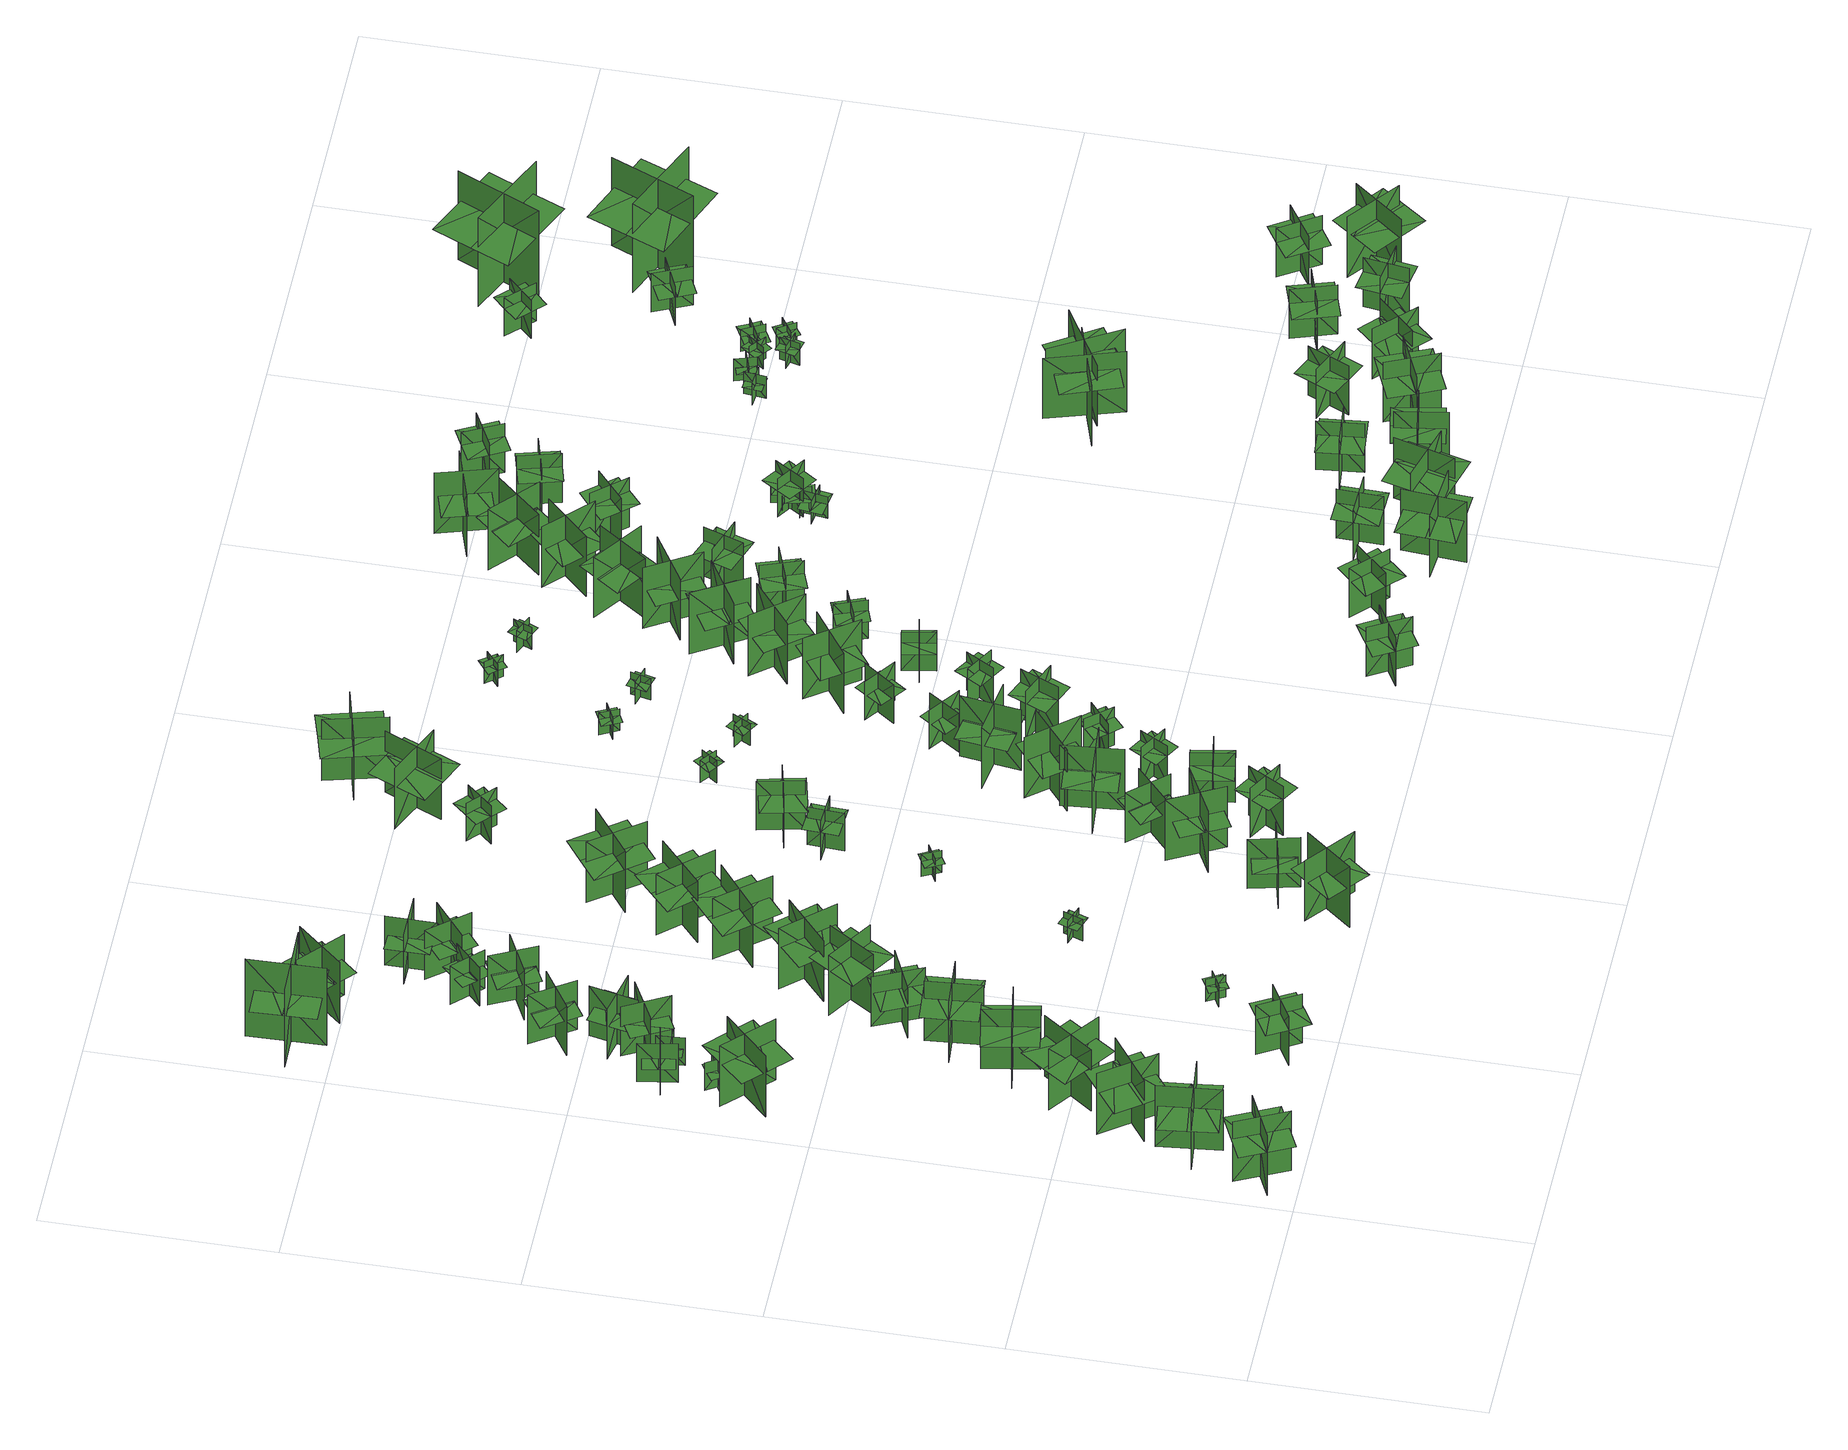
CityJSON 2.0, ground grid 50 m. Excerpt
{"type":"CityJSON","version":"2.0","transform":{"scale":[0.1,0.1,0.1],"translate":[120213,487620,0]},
"CityObjects":{
"tree1":{"type":"SolitaryVegetationObject","geometry":[{"type":"MultiSurface","lod":"1","boundaries":[[[0,1,2]],[[0,2,3]],[[4,5,6]],[[4,6,7]],[[8,9,10]],[[8,10,11]],[[8,11,12]],[[8,12,13]]]}]},
"tree2":{"type":"SolitaryVegetationObject","geometry":[{"type":"MultiSurface","lod":"1","boundaries":[[[14,15,16]],[[14,16,17]],[[18,19,20]],[[18,20,21]],[[22,23,24]],[[22,24,25]],[[22,25,26]],[[22,26,27]]]}]},
"tree3":{"type":"SolitaryVegetationObject","geometry":[{"type":"MultiSurface","lod":"1","boundaries":[[[28,29,30]],[[28,30,31]],[[32,33,34]],[[32,34,35]],[[36,37,38]],[[36,38,39]],[[36,39,40]],[[36,40,41]]]}]},
"tree4":{"type":"SolitaryVegetationObject","geometry":[{"type":"MultiSurface","lod":"1","boundaries":[[[42,43,44]],[[42,44,45]],[[46,47,48]],[[46,48,49]],[[50,51,52]],[[50,52,53]],[[50,53,54]],[[50,54,55]]]}]},
"tree5":{"type":"SolitaryVegetationObject","geometry":[{"type":"MultiSurface","lod":"1","boundaries":[[[56,57,58]],[[56,58,59]],[[60,61,62]],[[60,62,63]],[[64,65,66]],[[64,66,67]],[[64,67,68]],[[64,68,69]]]}]},
"tree6":{"type":"SolitaryVegetationObject","geometry":[{"type":"MultiSurface","lod":"1","boundaries":[[[70,71,72]],[[70,72,73]],[[74,75,76]],[[74,76,77]],[[78,79,80]],[[78,80,81]],[[78,81,82]],[[78,82,83]]]}]},
"tree7":{"type":"SolitaryVegetationObject","geometry":[{"type":"MultiSurface","lod":"1","boundaries":[[[84,85,86]],[[84,86,87]],[[88,89,90]],[[88,90,91]],[[92,93,94]],[[92,94,95]],[[92,95,96]],[[92,96,97]]]}]},
"tree8":{"type":"SolitaryVegetationObject","geometry":[{"type":"MultiSurface","lod":"1","boundaries":[[[98,99,100]],[[98,100,101]],[[102,103,104]],[[102,104,105]],[[106,107,108]],[[106,108,109]],[[106,110,111]],[[106,111,107]]]}]},
"tree9":{"type":"SolitaryVegetationObject","geometry":[{"type":"MultiSurface","lod":"1","boundaries":[[[112,113,114]],[[112,114,115]],[[116,117,118]],[[116,118,119]],[[120,121,122]],[[120,122,123]],[[120,124,125]],[[120,125,121]]]}]},
"tree10":{"type":"SolitaryVegetationObject","geometry":[{"type":"MultiSurface","lod":"1","boundaries":[[[126,127,128]],[[126,128,129]],[[130,131,132]],[[130,132,133]],[[134,135,136]],[[134,136,137]],[[134,138,139]],[[134,139,135]]]}]},
"tree11":{"type":"SolitaryVegetationObject","geometry":[{"type":"MultiSurface","lod":"1","boundaries":[[[140,141,142]],[[140,142,143]],[[144,145,146]],[[144,146,147]],[[148,149,150]],[[148,150,151]],[[148,151,152]],[[148,152,153]]]}]},
"tree12":{"type":"SolitaryVegetationObject","geometry":[{"type":"MultiSurface","lod":"1","boundaries":[[[154,155,156]],[[154,156,157]],[[158,159,160]],[[158,160,161]],[[162,163,164]],[[162,164,165]],[[162,166,167]],[[162,167,163]]]}]},
"tree13":{"type":"SolitaryVegetationObject","geometry":[{"type":"MultiSurface","lod":"1","boundaries":[[[168,169,170]],[[168,170,171]],[[172,173,174]],[[172,174,175]],[[176,177,178]],[[176,178,179]],[[176,179,180]],[[176,180,181]]]}]},
"tree14":{"type":"SolitaryVegetationObject","geometry":[{"type":"MultiSurface","lod":"1","boundaries":[[[182,183,184]],[[182,184,185]],[[186,187,188]],[[186,188,189]],[[190,191,192]],[[190,192,193]],[[190,193,194]],[[190,194,195]]]}]},
"tree15":{"type":"SolitaryVegetationObject","geometry":[{"type":"MultiSurface","lod":"1","boundaries":[[[196,197,198]],[[196,198,199]],[[200,201,202]],[[200,202,203]],[[204,205,206]],[[204,206,207]],[[204,208,209]],[[204,209,205]]]}]},
"tree16":{"type":"SolitaryVegetationObject","geometry":[{"type":"MultiSurface","lod":"1","boundaries":[[[210,211,212]],[[210,212,213]],[[214,215,216]],[[214,216,217]],[[218,219,220]],[[218,220,221]],[[218,222,223]],[[218,223,219]]]}]},
"tree17":{"type":"SolitaryVegetationObject","geometry":[{"type":"MultiSurface","lod":"1","boundaries":[[[224,225,226]],[[224,226,227]],[[228,229,230]],[[228,230,231]],[[232,233,234]],[[232,234,235]],[[232,235,236]],[[232,236,237]]]}]},
"tree18":{"type":"SolitaryVegetationObject","geometry":[{"type":"MultiSurface","lod":"1","boundaries":[[[238,239,240]],[[238,240,241]],[[242,243,244]],[[242,244,245]],[[246,247,248]],[[246,248,249]],[[246,250,251]],[[246,251,247]]]}]},
"tree19":{"type":"SolitaryVegetationObject","geometry":[{"type":"MultiSurface","lod":"1","boundaries":[[[252,253,254]],[[252,254,255]],[[256,257,258]],[[256,258,259]],[[260,261,262]],[[260,262,263]],[[260,264,265]],[[260,265,261]]]}]},
"tree20":{"type":"SolitaryVegetationObject","geometry":[{"type":"MultiSurface","lod":"1","boundaries":[[[266,267,268]],[[266,268,269]],[[270,271,272]],[[270,272,273]],[[274,275,276]],[[274,276,277]],[[274,277,278]],[[274,278,279]]]}]},
"tree21":{"type":"SolitaryVegetationObject","geometry":[{"type":"MultiSurface","lod":"1","boundaries":[[[280,281,282]],[[280,282,283]],[[284,285,286]],[[284,286,287]],[[288,289,290]],[[288,290,291]],[[288,292,293]],[[288,293,289]]]}]},
"tree22":{"type":"SolitaryVegetationObject","geometry":[{"type":"MultiSurface","lod":"1","boundaries":[[[294,295,296]],[[294,296,297]],[[298,299,300]],[[298,300,301]],[[302,303,304]],[[302,304,305]],[[302,306,307]],[[302,307,303]]]}]},
"tree23":{"type":"SolitaryVegetationObject","geometry":[{"type":"MultiSurface","lod":"1","boundaries":[[[308,309,310]],[[308,310,311]],[[312,313,314]],[[312,314,315]],[[316,317,318]],[[316,318,319]],[[316,319,320]],[[316,320,321]]]}]},
"tree24":{"type":"SolitaryVegetationObject","geometry":[{"type":"MultiSurface","lod":"1","boundaries":[[[322,323,324]],[[322,324,325]],[[326,327,328]],[[326,328,329]],[[330,331,332]],[[330,332,333]],[[330,334,335]],[[330,335,331]]]}]},
"tree25":{"type":"SolitaryVegetationObject","geometry":[{"type":"MultiSurface","lod":"1","boundaries":[[[336,337,338]],[[336,338,339]],[[340,341,342]],[[340,342,343]],[[344,345,346]],[[344,346,347]],[[344,348,349]],[[344,349,345]]]}]},
"tree26":{"type":"SolitaryVegetationObject","geometry":[{"type":"MultiSurface","lod":"1","boundaries":[[[350,351,352]],[[350,352,353]],[[354,355,356]],[[354,356,357]],[[358,359,360]],[[358,360,361]],[[358,361,362]],[[358,362,363]]]}]},
"tree27":{"type":"SolitaryVegetationObject","geometry":[{"type":"MultiSurface","lod":"1","boundaries":[[[364,365,366]],[[364,366,367]],[[368,369,370]],[[368,370,371]],[[372,373,374]],[[372,374,375]],[[372,376,377]],[[372,377,373]]]}]},
"tree28":{"type":"SolitaryVegetationObject","geometry":[{"type":"MultiSurface","lod":"1","boundaries":[[[378,379,380]],[[378,380,381]],[[382,383,384]],[[382,384,385]],[[386,387,388]],[[386,388,389]],[[386,390,391]],[[386,391,387]]]}]},
"tree29":{"type":"SolitaryVegetationObject","geometry":[{"type":"MultiSurface","lod":"1","boundaries":[[[392,393,394]],[[392,394,395]],[[396,397,398]],[[396,398,399]],[[400,401,402]],[[400,402,403]],[[400,403,404]],[[400,404,405]]]}]},
"tree30":{"type":"SolitaryVegetationObject","geometry":[{"type":"MultiSurface","lod":"1","boundaries":[[[406,407,408]],[[406,408,409]],[[410,411,412]],[[410,412,413]],[[414,415,416]],[[414,416,417]],[[414,417,418]],[[414,418,419]]]}]},
"tree31":{"type":"SolitaryVegetationObject","geometry":[{"type":"MultiSurface","lod":"1","boundaries":[[[420,421,422]],[[420,422,423]],[[424,425,426]],[[424,426,427]],[[428,429,430]],[[428,430,431]],[[428,432,433]],[[428,433,429]]]}]},
"tree32":{"type":"SolitaryVegetationObject","geometry":[{"type":"MultiSurface","lod":"1","boundaries":[[[434,435,436]],[[434,436,437]],[[438,439,440]],[[438,440,441]],[[442,443,444]],[[442,444,445]],[[442,445,446]],[[442,446,447]]]}]},
"tree33":{"type":"SolitaryVegetationObject","geometry":[{"type":"MultiSurface","lod":"1","boundaries":[[[448,449,450]],[[448,450,451]],[[452,453,454]],[[452,454,455]],[[456,457,458]],[[456,458,459]],[[456,460,461]],[[456,461,457]]]}]},
"tree34":{"type":"SolitaryVegetationObject","geometry":[{"type":"MultiSurface","lod":"1","boundaries":[[[462,463,464]],[[462,464,465]],[[466,467,468]],[[466,468,469]],[[470,471,472]],[[470,472,473]],[[470,473,474]],[[470,474,475]]]}]},
"tree35":{"type":"SolitaryVegetationObject","geometry":[{"type":"MultiSurface","lod":"1","boundaries":[[[476,477,478]],[[476,478,479]],[[480,481,482]],[[480,482,483]],[[484,485,486]],[[484,486,487]],[[484,487,488]],[[484,488,489]]]}]},
"tree36":{"type":"SolitaryVegetationObject","geometry":[{"type":"MultiSurface","lod":"1","boundaries":[[[490,491,492]],[[490,492,493]],[[494,495,496]],[[494,496,497]],[[498,499,500]],[[498,500,501]],[[498,501,502]],[[498,502,503]]]}]},
"tree37":{"type":"SolitaryVegetationObject","geometry":[{"type":"MultiSurface","lod":"1","boundaries":[[[504,505,506]],[[504,506,507]],[[508,509,510]],[[508,510,511]],[[512,513,514]],[[512,514,515]],[[512,516,517]],[[512,517,513]]]}]},
"tree38":{"type":"SolitaryVegetationObject","geometry":[{"type":"MultiSurface","lod":"1","boundaries":[[[518,519,520]],[[518,520,521]],[[522,523,524]],[[522,524,525]],[[526,527,528]],[[526,528,529]],[[526,529,530]],[[526,530,531]]]}]},
"tree39":{"type":"SolitaryVegetationObject","geometry":[{"type":"MultiSurface","lod":"1","boundaries":[[[532,533,534]],[[532,534,535]],[[536,537,538]],[[536,538,539]],[[540,541,542]],[[540,542,543]],[[540,543,544]],[[540,544,545]]]}]},
"tree40":{"type":"SolitaryVegetationObject","geometry":[{"type":"MultiSurface","lod":"1","boundaries":[[[546,547,548]],[[546,548,549]],[[550,551,552]],[[550,552,553]],[[554,555,556]],[[554,556,557]],[[554,558,559]],[[554,559,555]]]}]},
"tree41":{"type":"SolitaryVegetationObject","geometry":[{"type":"MultiSurface","lod":"1","boundaries":[[[560,561,562]],[[560,562,563]],[[564,565,566]],[[564,566,567]],[[568,569,570]],[[568,570,571]],[[568,571,572]],[[568,572,573]]]}]},
"tree42":{"type":"SolitaryVegetationObject","geometry":[{"type":"MultiSurface","lod":"1","boundaries":[[[574,575,576]],[[574,576,577]],[[578,579,580]],[[578,580,581]],[[582,583,584]],[[582,584,585]],[[582,585,586]],[[582,586,587]]]}]},
"tree43":{"type":"SolitaryVegetationObject","geometry":[{"type":"MultiSurface","lod":"1","boundaries":[[[588,589,590]],[[588,590,591]],[[592,593,594]],[[592,594,595]],[[596,597,598]],[[596,598,599]],[[596,600,601]],[[596,601,597]]]}]},
"tree44":{"type":"SolitaryVegetationObject","geometry":[{"type":"MultiSurface","lod":"1","boundaries":[[[602,603,604]],[[602,604,605]],[[606,607,608]],[[606,608,609]],[[610,611,612]],[[610,612,613]],[[610,613,614]],[[610,614,615]]]}]},
"tree45":{"type":"SolitaryVegetationObject","geometry":[{"type":"MultiSurface","lod":"1","boundaries":[[[616,617,618]],[[616,618,619]],[[620,621,622]],[[620,622,623]],[[624,625,626]],[[624,626,627]],[[624,627,628]],[[624,628,629]]]}]},
"tree46":{"type":"SolitaryVegetationObject","geometry":[{"type":"MultiSurface","lod":"1","boundaries":[[[630,631,632]],[[630,632,633]],[[634,635,636]],[[634,636,637]],[[638,639,640]],[[638,640,641]],[[638,642,643]],[[638,643,639]]]}]},
"tree47":{"type":"SolitaryVegetationObject","geometry":[{"type":"MultiSurface","lod":"1","boundaries":[[[644,645,646]],[[644,646,647]],[[648,649,650]],[[648,650,651]],[[652,653,654]],[[652,654,655]],[[652,655,656]],[[652,656,657]]]}]},
"tree48":{"type":"SolitaryVegetationObject","geometry":[{"type":"MultiSurface","lod":"1","boundaries":[[[658,659,660]],[[658,660,661]],[[662,663,664]],[[662,664,665]],[[666,667,668]],[[666,668,669]],[[666,669,670]],[[666,670,671]]]}]},
"tree49":{"type":"SolitaryVegetationObject","geometry":[{"type":"MultiSurface","lod":"1","boundaries":[[[672,673,674]],[[672,674,675]],[[676,677,678]],[[676,678,679]],[[680,681,682]],[[680,682,683]],[[680,683,684]],[[680,684,685]]]}]},
"tree50":{"type":"SolitaryVegetationObject","geometry":[{"type":"MultiSurface","lod":"1","boundaries":[[[686,687,688]],[[686,688,689]],[[690,691,692]],[[690,692,693]],[[694,695,696]],[[694,696,697]],[[694,697,698]],[[694,698,699]]]}]},
"tree51":{"type":"SolitaryVegetationObject","geometry":[{"type":"MultiSurface","lod":"1","boundaries":[[[700,701,702]],[[700,702,703]],[[704,705,706]],[[704,706,707]],[[708,709,710]],[[708,710,711]],[[708,712,713]],[[708,713,709]]]}]},
"tree52":{"type":"SolitaryVegetationObject","geometry":[{"type":"MultiSurface","lod":"1","boundaries":[[[714,715,716]],[[714,716,717]],[[718,719,720]],[[718,720,721]],[[722,723,724]],[[722,724,725]],[[722,725,726]],[[722,726,727]]]}]},
"tree53":{"type":"SolitaryVegetationObject","geometry":[{"type":"MultiSurface","lod":"1","boundaries":[[[728,729,730]],[[728,730,731]],[[732,733,734]],[[732,734,735]],[[736,737,738]],[[736,738,739]],[[736,739,740]],[[736,740,741]]]}]},
"tree54":{"type":"SolitaryVegetationObject","geometry":[{"type":"MultiSurface","lod":"1","boundaries":[[[742,743,744]],[[742,744,745]],[[746,747,748]],[[746,748,749]],[[750,751,752]],[[750,752,753]],[[750,754,755]],[[750,755,751]]]}]},
"tree55":{"type":"SolitaryVegetationObject","geometry":[{"type":"MultiSurface","lod":"1","boundaries":[[[756,757,758]],[[756,758,759]],[[760,761,762]],[[760,762,763]],[[764,765,766]],[[764,766,767]],[[764,767,768]],[[764,768,769]]]}]},
"tree56":{"type":"SolitaryVegetationObject","geometry":[{"type":"MultiSurface","lod":"1","boundaries":[[[770,771,772]],[[770,772,773]],[[774,775,776]],[[774,776,777]],[[778,779,780]],[[778,780,781]],[[778,781,782]],[[778,782,783]]]}]},
"tree57":{"type":"SolitaryVegetationObject","geometry":[{"type":"MultiSurface","lod":"1","boundaries":[[[784,785,786]],[[784,786,787]],[[788,789,790]],[[788,790,791]],[[792,793,794]],[[792,794,795]],[[792,796,797]],[[792,797,793]]]}]},
"tree58":{"type":"SolitaryVegetationObject","geometry":[{"type":"MultiSurface","lod":"1","boundaries":[[[798,799,800]],[[798,800,801]],[[802,803,804]],[[802,804,805]],[[806,807,808]],[[806,808,809]],[[806,809,810]],[[806,810,811]]]}]},
"tree59":{"type":"SolitaryVegetationObject","geometry":[{"type":"MultiSurface","lod":"1","boundaries":[[[812,813,814]],[[812,814,815]],[[816,817,818]],[[816,818,819]],[[820,821,822]],[[820,822,823]],[[820,823,824]],[[820,824,825]]]}]},
"tree60":{"type":"SolitaryVegetationObject","geometry":[{"type":"MultiSurface","lod":"1","boundaries":[[[826,827,828]],[[826,828,829]],[[830,831,832]],[[830,832,833]],[[834,835,836]],[[834,836,837]],[[834,837,838]],[[834,838,839]]]}]},
"tree61":{"type":"SolitaryVegetationObject","geometry":[{"type":"MultiSurface","lod":"1","boundaries":[[[840,841,842]],[[840,842,843]],[[844,845,846]],[[844,846,847]],[[848,849,850]],[[848,850,851]],[[848,852,853]],[[848,853,849]]]}]},
"tree62":{"type":"SolitaryVegetationObject","geometry":[{"type":"MultiSurface","lod":"1","boundaries":[[[854,855,856]],[[854,856,857]],[[858,859,860]],[[858,860,861]],[[862,863,864]],[[862,864,865]],[[862,865,866]],[[862,866,867]]]}]},
"tree63":{"type":"SolitaryVegetationObject","geometry":[{"type":"MultiSurface","lod":"1","boundaries":[[[868,869,870]],[[868,870,871]],[[872,873,874]],[[872,874,875]],[[876,877,878]],[[876,878,879]],[[876,879,880]],[[876,880,881]]]}]},
"tree64":{"type":"SolitaryVegetationObject","geometry":[{"type":"MultiSurface","lod":"1","boundaries":[[[882,883,884]],[[882,884,885]],[[886,887,888]],[[886,888,889]],[[890,891,892]],[[890,892,893]],[[890,894,895]],[[890,895,891]]]}]},
"tree65":{"type":"SolitaryVegetationObject","geometry":[{"type":"MultiSurface","lod":"1","boundaries":[[[896,897,898]],[[896,898,899]],[[900,901,902]],[[900,902,903]],[[904,905,906]],[[904,906,907]],[[904,907,908]],[[904,908,909]]]}]},
"tree66":{"type":"SolitaryVegetationObject","geometry":[{"type":"MultiSurface","lod":"1","boundaries":[[[910,911,912]],[[910,912,913]],[[914,915,916]],[[914,916,917]],[[918,919,920]],[[918,920,921]],[[918,922,923]],[[918,923,919]]]}]},
"tree67":{"type":"SolitaryVegetationObject","geometry":[{"type":"MultiSurface","lod":"1","boundaries":[[[924,925,926]],[[924,926,927]],[[928,929,930]],[[928,930,931]],[[932,933,934]],[[932,934,935]],[[932,935,936]],[[932,936,937]]]}]},
"tree68":{"type":"SolitaryVegetationObject","geometry":[{"type":"MultiSurface","lod":"1","boundaries":[[[938,939,940]],[[938,940,941]],[[942,943,944]],[[942,944,945]],[[946,947,948]],[[946,948,949]],[[946,949,950]],[[946,950,951]]]}]},
"tree69":{"type":"SolitaryVegetationObject","geometry":[{"type":"MultiSurface","lod":"1","boundaries":[[[952,953,954]],[[952,954,955]],[[956,957,958]],[[956,958,959]],[[960,961,962]],[[960,962,963]],[[960,964,965]],[[960,965,961]]]}]},
"tree70":{"type":"SolitaryVegetationObject","geometry":[{"type":"MultiSurface","lod":"1","boundaries":[[[966,967,968]],[[966,968,969]],[[970,971,972]],[[970,972,973]],[[974,975,976]],[[974,976,977]],[[974,977,978]],[[974,978,979]]]}]},
"tree71":{"type":"SolitaryVegetationObject","geometry":[{"type":"MultiSurface","lod":"1","boundaries":[[[980,981,982]],[[980,982,983]],[[984,985,986]],[[984,986,987]],[[988,989,990]],[[988,990,991]],[[988,992,993]],[[988,993,989]]]}]},
"tree72":{"type":"SolitaryVegetationObject","geometry":[{"type":"MultiSurface","lod":"1","boundaries":[[[994,995,996]],[[994,996,997]],[[998,999,1000]],[[998,1000,1001]],[[1002,1003,1004]],[[1002,1004,1005]],[[1002,1005,1006]],[[1002,1006,1007]]]}]},
"tree73":{"type":"SolitaryVegetationObject","geometry":[{"type":"MultiSurface","lod":"1","boundaries":[[[1008,1009,1010]],[[1008,1010,1011]],[[1012,1013,1014]],[[1012,1014,1015]],[[1016,1017,1018]],[[1016,1018,1019]],[[1016,1019,1020]],[[1016,1020,1021]]]}]},
"tree74":{"type":"SolitaryVegetationObject","geometry":[{"type":"MultiSurface","lod":"1","boundaries":[[[1022,1023,1024]],[[1022,1024,1025]],[[1026,1027,1028]],[[1026,1028,1029]],[[1030,1031,1032]],[[1030,1032,1033]],[[1030,1033,1034]],[[1030,1034,1035]]]}]},
"tree75":{"type":"SolitaryVegetationObject","geometry":[{"type":"MultiSurface","lod":"1","boundaries":[[[1036,1037,1038]],[[1036,1038,1039]],[[1040,1041,1042]],[[1040,1042,1043]],[[1044,1045,1046]],[[1044,1046,1047]],[[1044,1047,1048]],[[1044,1048,1049]]]}]},
"tree76":{"type":"SolitaryVegetationObject","geometry":[{"type":"MultiSurface","lod":"1","boundaries":[[[1050,1051,1052]],[[1050,1052,1053]],[[1054,1055,1056]],[[1054,1056,1057]],[[1058,1059,1060]],[[1058,1060,1061]],[[1058,1061,1062]],[[1058,1062,1063]]]}]},
"tree77":{"type":"SolitaryVegetationObject","geometry":[{"type":"MultiSurface","lod":"1","boundaries":[[[1064,1065,1066]],[[1064,1066,1067]],[[1068,1069,1070]],[[1068,1070,1071]],[[1072,1073,1074]],[[1072,1074,1075]],[[1072,1076,1077]],[[1072,1077,1073]]]}]},
"tree78":{"type":"SolitaryVegetationObject","geometry":[{"type":"MultiSurface","lod":"1","boundaries":[[[1078,1079,1080]],[[1078,1080,1081]],[[1082,1083,1084]],[[1082,1084,1085]],[[1086,1087,1088]],[[1086,1088,1089]],[[1086,1089,1090]],[[1086,1090,1091]]]}]},
"tree79":{"type":"SolitaryVegetationObject","geometry":[{"type":"MultiSurface","lod":"1","boundaries":[[[1092,1093,1094]],[[1092,1094,1095]],[[1096,1097,1098]],[[1096,1098,1099]],[[1100,1101,1102]],[[1100,1102,1103]],[[1100,1103,1104]],[[1100,1104,1105]]]}]},
"tree80":{"type":"SolitaryVegetationObject","geometry":[{"type":"MultiSurface","lod":"1","boundaries":[[[1106,1107,1108]],[[1106,1108,1109]],[[1110,1111,1112]],[[1110,1112,1113]],[[1114,1115,1116]],[[1114,1116,1117]],[[1114,1117,1118]],[[1114,1118,1119]]]}]},
"tree81":{"type":"SolitaryVegetationObject","geometry":[{"type":"MultiSurface","lod":"1","boundaries":[[[1120,1121,1122]],[[1120,1122,1123]],[[1124,1125,1126]],[[1124,1126,1127]],[[1128,1129,1130]],[[1128,1130,1131]],[[1128,1131,1132]],[[1128,1132,1133]]]}]},
"tree82":{"type":"SolitaryVegetationObject","geometry":[{"type":"MultiSurface","lod":"1","boundaries":[[[1134,1135,1136]],[[1134,1136,1137]],[[1138,1139,1140]],[[1138,1140,1141]],[[1142,1143,1144]],[[1142,1144,1145]],[[1142,1145,1146]],[[1142,1146,1147]]]}]},
"tree83":{"type":"SolitaryVegetationObject","geometry":[{"type":"MultiSurface","lod":"1","boundaries":[[[1148,1149,1150]],[[1148,1150,1151]],[[1152,1153,1154]],[[1152,1154,1155]],[[1156,1157,1158]],[[1156,1158,1159]],[[1156,1159,1160]],[[1156,1160,1161]]]}]},
"tree84":{"type":"SolitaryVegetationObject","geometry":[{"type":"MultiSurface","lod":"1","boundaries":[[[1162,1163,1164]],[[1162,1164,1165]],[[1166,1167,1168]],[[1166,1168,1169]],[[1170,1171,1172]],[[1170,1172,1173]],[[1170,1173,1174]],[[1170,1174,1175]]]}]},
"tree85":{"type":"SolitaryVegetationObject","geometry":[{"type":"MultiSurface","lod":"1","boundaries":[[[1176,1177,1178]],[[1176,1178,1179]],[[1180,1181,1182]],[[1180,1182,1183]],[[1184,1185,1186]],[[1184,1186,1187]],[[1184,1187,1188]],[[1184,1188,1189]]]}]},
"tree86":{"type":"SolitaryVegetationObject","geometry":[{"type":"MultiSurface","lod":"1","boundaries":[[[1190,1191,1192]],[[1190,1192,1193]],[[1194,1195,1196]],[[1194,1196,1197]],[[1198,1199,1200]],[[1198,1200,1201]],[[1198,1201,1202]],[[1198,1202,1203]]]}]},
"tree87":{"type":"SolitaryVegetationObject","geometry":[{"type":"MultiSurface","lod":"1","boundaries":[[[1204,1205,1206]],[[1204,1206,1207]],[[1208,1209,1210]],[[1208,1210,1211]],[[1212,1213,1214]],[[1212,1214,1215]],[[1212,1216,1217]],[[1212,1217,1213]]]}]},
"tree88":{"type":"SolitaryVegetationObject","geometry":[{"type":"MultiSurface","lod":"1","boundaries":[[[1218,1219,1220]],[[1218,1220,1221]],[[1222,1223,1224]],[[1222,1224,1225]],[[1226,1227,1228]],[[1226,1228,1229]],[[1226,1230,1231]],[[1226,1231,1227]]]}]},
"tree89":{"type":"SolitaryVegetationObject","geometry":[{"type":"MultiSurface","lod":"1","boundaries":[[[1232,1233,1234]],[[1232,1234,1235]],[[1236,1237,1238]],[[1236,1238,1239]],[[1240,1241,1242]],[[1240,1242,1243]],[[1240,1243,1244]],[[1240,1244,1245]]]}]},
"tree90":{"type":"SolitaryVegetationObject","geometry":[{"type":"MultiSurface","lod":"1","boundaries":[[[1246,1247,1248]],[[1246,1248,1249]],[[1250,1251,1252]],[[1250,1252,1253]],[[1254,1255,1256]],[[1254,1256,1257]],[[1254,1257,1258]],[[1254,1258,1259]]]}]},
"tree91":{"type":"SolitaryVegetationObject","geometry":[{"type":"MultiSurface","lod":"1","boundaries":[[[1260,1261,1262]],[[1260,1262,1263]],[[1264,1265,1266]],[[1264,1266,1267]],[[1268,1269,1270]],[[1268,1270,1271]],[[1268,1271,1272]],[[1268,1272,1273]]]}]},
"tree92":{"type":"SolitaryVegetationObject","geometry":[{"type":"MultiSurface","lod":"1","boundaries":[[[1274,1275,1276]],[[1274,1276,1277]],[[1278,1279,1280]],[[1278,1280,1281]],[[1282,1283,1284]],[[1282,1284,1285]],[[1282,1285,1286]],[[1282,1286,1287]]]}]},
"tree93":{"type":"SolitaryVegetationObject","geometry":[{"type":"MultiSurface","lod":"1","boundaries":[[[1288,1289,1290]],[[1288,1290,1291]],[[1292,1293,1294]],[[1292,1294,1295]],[[1296,1297,1298]],[[1296,1298,1299]],[[1296,1299,1300]],[[1296,1300,1301]]]}]},
"tree94":{"type":"SolitaryVegetationObject","geometry":[{"type":"MultiSurface","lod":"1","boundaries":[[[1302,1303,1304]],[[1302,1304,1305]],[[1306,1307,1308]],[[1306,1308,1309]],[[1310,1311,1312]],[[1310,1312,1313]],[[1310,1313,1314]],[[1310,1314,1315]]]}]},
"tree95":{"type":"SolitaryVegetationObject","geometry":[{"type":"MultiSurface","lod":"1","boundaries":[[[1316,1317,1318]],[[1316,1318,1319]],[[1320,1321,1322]],[[1320,1322,1323]],[[1324,1325,1326]],[[1324,1326,1327]],[[1324,1327,1328]],[[1324,1328,1329]]]}]},
"tree96":{"type":"SolitaryVegetationObject","geometry":[{"type":"MultiSurface","lod":"1","boundaries":[[[1330,1331,1332]],[[1330,1332,1333]],[[1334,1335,1336]],[[1334,1336,1337]],[[1338,1339,1340]],[[1338,1340,1341]],[[1338,1341,1342]],[[1338,1342,1343]]]}]},
"tree97":{"type":"SolitaryVegetationObject","geometry":[{"type":"MultiSurface","lod":"1","boundaries":[[[1344,1345,1346]],[[1344,1346,1347]],[[1348,1349,1350]],[[1348,1350,1351]],[[1352,1353,1354]],[[1352,1354,1355]],[[1352,1355,1356]],[[1352,1356,1357]]]}]},
"tree98":{"type":"SolitaryVegetationObject","geometry":[{"type":"MultiSurface","lod":"1","boundaries":[[[1358,1359,1360]],[[1358,1360,1361]],[[1362,1363,1364]],[[1362,1364,1365]],[[1366,1367,1368]],[[1366,1368,1369]],[[1366,1369,1370]],[[1366,1370,1371]]]}]},
"tree99":{"type":"SolitaryVegetationObject","geometry":[{"type":"MultiSurface","lod":"1","boundaries":[[[1372,1373,1374]],[[1372,1374,1375]],[[1376,1377,1378]],[[1376,1378,1379]],[[1380,1381,1382]],[[1380,1382,1383]],[[1380,1383,1384]],[[1380,1384,1385]]]}]},
"tree100":{"type":"SolitaryVegetationObject","geometry":[{"type":"MultiSurface","lod":"1","boundaries":[[[1386,1387,1388]],[[1386,1388,1389]],[[1390,1391,1392]],[[1390,1392,1393]],[[1394,1395,1396]],[[1394,1396,1397]],[[1394,1397,1398]],[[1394,1398,1399]]]}]}
},
"vertices":[
[60,136,7],[113,26,7],[113,26,176],[60,136,176],[33,60,7],[143,112,7],[143,112,176],[33,60,176],[33,60,129],[59,5,129],[169,57,129],[143,112,129],[116,167,129],[6,115,129],
[218,241,5],[80,226,5],[80,226,177],[218,241,177],[133,310,5],[147,172,5],[147,172,177],[133,310,177],[208,250,121],[201,313,121],[63,296,121],[71,233,121],[79,169,121],[216,186,121],
[254,416,5],[142,335,5],[142,335,177],[254,416,177],[145,433,5],[226,321,5],[226,321,177],[145,433,177],[241,419,122],[202,470,122],[92,387,122],[130,336,122],[169,285,122],[279,368,122],
[306,460,7],[195,542,7],[195,542,179],[306,460,179],[290,568,7],[208,457,7],[208,457,179],[290,568,179],[305,472,124],[342,525,124],[229,605,124],[192,553,124],[155,500,124],[268,420,124],
[72,1103,2],[170,1201,2],[170,1201,175],[72,1103,175],[182,1103,2],[84,1201,2],[84,1201,175],[182,1103,175],[85,1102,119],[131,1058,119],[227,1158,119],[181,1202,119],[135,1246,119],[39,1147,119],
[475,72,13],[425,158,13],[425,158,152],[475,72,152],[492,136,13],[406,86,13],[406,86,152],[492,136,152],[492,136,113],[467,179,113],[381,129,113],[406,86,113],[431,43,113],[517,93,113],
[242,627,7],[362,647,7],[362,647,176],[242,627,176],[307,580,7],[287,700,7],[287,700,176],[307,580,176],[307,580,128],[367,590,128],[347,710,128],[287,700,128],[227,690,128],[247,570,128],
[119,1238,8],[151,1186,8],[151,1186,86],[119,1238,86],[111,1201,8],[111,1201,86],[162,1232,86],[162,1232,8],[123,1236,56],[151,1191,56],[172,1204,56],[144,1248,56],[102,1222,56],[129,1178,56],
[95,1326,2],[178,1341,2],[178,1341,111],[95,1326,111],[138,1297,2],[138,1297,111],[124,1380,111],[124,1380,2],[100,1331,69],[172,1344,69],[166,1377,69],[94,1364,69],[106,1296,69],[178,1309,69],
[185,1291,5],[182,1351,5],[182,1351,83],[185,1291,83],[210,1319,5],[210,1319,83],[150,1316,83],[150,1316,5],[182,1294,53],[180,1347,53],[156,1346,53],[158,1293,53],[208,1295,53],[205,1348,53],
[345,828,7],[355,707,7],[355,707,176],[345,828,176],[292,767,7],[413,777,7],[413,777,176],[292,767,176],[292,767,128],[297,706,128],[418,716,128],[413,777,128],[408,837,128],[287,827,128],
[188,1425,5],[239,1329,5],[239,1329,145],[188,1425,145],[169,1360,5],[169,1360,145],[264,1410,145],[264,1410,5],[195,1420,91],[240,1337,91],[278,1358,91],[234,1441,91],[155,1399,91],[199,1316,91],
[581,278,17],[542,257,17],[542,257,79],[581,278,79],[553,286,17],[574,248,17],[574,248,79],[553,286,79],[553,286,61],[533,276,61],[555,237,61],[574,248,61],[594,258,61],[572,297,61],
[450,909,6],[347,862,6],[347,862,147],[450,909,147],[366,941,6],[413,838,6],[413,838,147],[366,941,147],[441,914,101],[418,961,101],[316,912,101],[338,865,101],[361,818,101],[463,866,101],
[177,1451,3],[282,1427,3],[282,1427,143],[177,1451,143],[214,1394,3],[214,1394,143],[237,1499,143],[237,1499,3],[184,1453,89],[277,1433,89],[286,1476,89],[194,1496,89],[175,1409,89],[267,1388,89],
[249,1526,3],[189,1617,3],[189,1617,143],[249,1526,143],[262,1593,3],[262,1593,143],[171,1533,143],[171,1533,3],[241,1530,89],[189,1609,89],[152,1584,89],[204,1506,89],[279,1555,89],[227,1634,89],
[482,965,8],[380,1032,8],[380,1032,178],[482,965,178],[466,1045,8],[400,943,8],[400,943,178],[466,1045,178],[466,1045,130],[415,1078,130],[349,976,130],[400,943,130],[451,910,130],[517,1012,130],
[27,2088,8],[196,2092,8],[196,2092,226],[27,2088,226],[104,2016,8],[104,2016,226],[100,2184,226],[100,2184,8],[38,2095,142],[185,2099,142],[183,2167,142],[36,2163,142],[40,2024,142],[186,2028,142],
[332,1621,4],[284,1718,4],[284,1718,144],[332,1621,144],[353,1685,4],[353,1685,144],[256,1637,144],[256,1637,4],[325,1625,90],[283,1709,90],[244,1690,90],[286,1605,90],[366,1646,90],[323,1730,90],
[420,1049,6],[524,1140,6],[524,1140,178],[420,1049,178],[530,1042,6],[438,1146,6],[438,1146,178],[530,1042,178],[433,1047,123],[476,1000,123],[578,1093,123],[535,1140,123],[492,1188,123],[390,1094,123],
[174,2003,6],[262,2102,6],[262,2102,178],[174,2003,178],[257,2009,6],[257,2009,178],[158,2096,178],[158,2096,6],[176,2013,112],[252,2099,112],[212,2135,112],[136,2048,112],[218,1976,112],[294,2063,112],
[278,1733,4],[338,1792,4],[338,1792,113],[278,1733,113],[331,1733,4],[331,1733,113],[272,1793,113],[272,1793,4],[280,1739,72],[332,1791,72],[308,1815,72],[256,1764,72],[304,1714,72],[357,1765,72],
[695,606,17],[680,564,17],[680,564,78],[695,606,78],[668,593,17],[710,578,17],[710,578,78],[668,593,78],[668,593,61],[661,572,61],[703,557,61],[710,578,61],[718,599,61],[676,614,61],
[910,143,9],[827,40,9],[827,40,180],[910,143,180],[828,133,9],[828,133,180],[931,50,180],[931,50,9],[909,133,114],[837,43,114],[878,9,114],[951,99,114],[866,168,114],[793,78,114],
[331,1780,6],[415,1848,6],[415,1848,146],[331,1780,146],[399,1773,6],[399,1773,146],[331,1857,146],[331,1857,6],[334,1787,92],[407,1847,92],[380,1881,92],[306,1821,92],[363,1752,92],[436,1812,92],
[585,1186,6],[499,1294,6],[499,1294,178],[585,1186,178],[597,1295,6],[490,1209,6],[490,1209,178],[597,1295,178],[588,1199,122],[637,1240,122],[548,1346,122],[499,1305,122],[450,1264,122],[539,1158,122],
[355,1944,8],[355,1836,8],[355,1836,148],[355,1944,148],[308,1896,8],[308,1896,148],[416,1896,148],[416,1896,8],[360,1937,95],[359,1843,95],[403,1843,95],[404,1937,95],[314,1938,95],[314,1843,95],
[928,161,5],[903,266,5],[903,266,145],[928,161,145],[963,219,5],[963,219,145],[858,194,145],[858,194,5],[922,166,92],[900,258,92],[858,248,92],[879,156,92],[966,177,92],[945,269,92],
[638,1315,6],[546,1419,6],[546,1419,178],[638,1315,178],[644,1425,6],[541,1333,6],[541,1333,178],[644,1425,178],[639,1328,122],[686,1371,122],[593,1473,122],[546,1430,122],[499,1387,122],[592,1285,122],
[795,890,16],[834,911,16],[834,911,78],[795,890,78],[823,882,16],[803,921,16],[803,921,78],[823,882,78],[823,882,60],[843,892,60],[822,931,60],[803,921,60],[783,910,60],[804,871,60],
[932,352,8],[1049,414,8],[1049,414,180],[932,352,180],[1011,328,8],[1011,328,180],[949,445,180],[949,445,8],[937,360,114],[1039,414,114],[1014,462,114],[912,408,114],[963,311,114],[1065,365,114],
[694,1466,6],[612,1577,6],[612,1577,178],[694,1466,178],[710,1575,6],[599,1493,6],[599,1493,178],[710,1575,178],[696,1479,122],[747,1517,122],[664,1627,122],[613,1589,122],[562,1550,122],[646,1440,122],
[1058,454,7],[986,534,7],[986,534,148],[1058,454,148],[1061,521,7],[1061,521,148],[981,449,148],[981,449,7],[1051,456,94],[987,526,94],[955,496,94],[1018,426,94],[1084,487,94],[1021,556,94],
[1050,288,5],[1130,242,5],[1130,242,144],[1050,288,144],[1068,223,5],[1114,303,5],[1114,303,144],[1068,223,144],[1068,223,108],[1106,201,108],[1153,280,108],[1114,303,108],[1076,325,108],[1030,246,108],
[854,1166,13],[850,1088,13],[850,1088,120],[854,1166,120],[816,1131,13],[893,1127,13],[893,1127,120],[816,1131,120],[816,1131,90],[813,1093,90],[891,1088,90],[893,1127,90],[895,1166,90],[818,1170,90],
[1183,389,7],[1092,374,7],[1092,374,146],[1183,389,146],[1128,428,7],[1143,337,7],[1143,337,146],[1128,428,146],[1128,428,110],[1084,421,110],[1099,330,110],[1143,337,110],[1187,344,110],[1171,435,110],
[1079,553,7],[1067,685,7],[1067,685,179],[1079,553,179],[1132,617,7],[1132,617,179],[1000,605,179],[1000,605,7],[1073,561,113],[1063,676,113],[1009,671,113],[1019,556,113],[1128,566,113],[1118,681,113],
[898,1178,13],[876,1275,13],[876,1275,151],[898,1178,151],[933,1233,13],[836,1211,13],[836,1211,151],[933,1233,151],[933,1233,112],[922,1282,112],[825,1260,112],[836,1211,112],[847,1163,112],[944,1185,112],
[738,1848,10],[795,1796,10],[795,1796,117],[738,1848,117],[740,1797,10],[792,1854,10],[792,1854,117],[740,1797,117],[740,1797,87],[768,1770,87],[821,1828,87],[792,1854,87],[763,1880,87],[711,1823,87],
[1161,752,4],[1058,668,4],[1058,668,176],[1161,752,176],[1078,760,4],[1078,760,176],[1162,658,176],[1162,658,4],[1157,743,110],[1068,670,110],[1102,628,110],[1192,701,110],[1122,786,110],[1033,713,110],
[1156,533,6],[1218,497,6],[1218,497,114],[1156,533,114],[1170,482,6],[1205,544,6],[1205,544,114],[1170,482,114],[1170,482,86],[1199,465,86],[1235,527,86],[1205,544,86],[1175,561,86],[1140,499,86],
[852,2037,6],[794,1911,6],[794,1911,178],[852,2037,178],[749,1998,6],[874,1941,6],[874,1941,178],[749,1998,178],[839,2033,122],[781,2059,122],[725,1932,122],[784,1906,122],[842,1880,122],[898,2007,122],
[1154,781,5],[1173,912,5],[1173,912,177],[1154,781,177],[1220,831,5],[1220,831,177],[1089,850,177],[1089,850,5],[1150,790,111],[1167,904,111],[1113,912,111],[1097,798,111],[1205,782,111],[1222,896,111],
[1212,663,9],[1259,609,9],[1259,609,117],[1212,663,117],[1208,611,9],[1263,657,9],[1263,657,117],[1208,611,117],[1208,611,89],[1231,585,89],[1285,631,89],[1263,657,89],[1240,684,89],[1186,637,89],
[1025,1386,14],[990,1413,14],[990,1413,76],[1025,1386,76],[1021,1415,14],[995,1380,14],[995,1380,76],[1021,1415,76],[1021,1415,59],[1004,1429,59],[977,1393,59],[995,1380,59],[1012,1367,59],[1039,1402,59],
[1228,984,9],[1180,915,9],[1180,915,118],[1228,984,118],[1177,975,9],[1177,975,118],[1246,926,118],[1246,926,9],[1228,978,76],[1186,918,76],[1214,898,76],[1256,958,76],[1199,998,76],[1157,938,76],
[896,2036,5],[862,2170,5],[862,2170,177],[896,2036,177],[952,2130,5],[818,2096,5],[818,2096,177],[952,2130,177],[903,2046,122],[965,2063,122],[928,2197,122],[867,2180,122],[805,2163,122],[841,2030,122],
[1245,789,2],[1329,753,2],[1329,753,141],[1245,789,141],[1270,727,2],[1307,811,2],[1307,811,141],[1270,727,141],[1270,727,104],[1311,709,104],[1347,794,104],[1307,811,104],[1266,829,104],[1229,745,104],
[1141,1343,16],[1102,1364,16],[1102,1364,78],[1141,1343,78],[1133,1372,16],[1112,1333,16],[1112,1333,78],[1133,1372,78],[1133,1372,60],[1113,1382,60],[1092,1343,60],[1112,1333,60],[1131,1322,60],[1152,1361,60],
[1080,1611,13],[1120,1631,13],[1120,1631,75],[1080,1611,75],[1108,1602,13],[1088,1641,13],[1088,1641,75],[1108,1602,75],[1108,1602,58],[1128,1611,58],[1108,1651,58],[1088,1641,58],[1068,1632,58],[1088,1592,58],
[1286,1128,10],[1236,1060,10],[1236,1060,119],[1286,1128,119],[1234,1119,10],[1234,1119,119],[1302,1070,119],[1302,1070,10],[1285,1122,77],[1242,1062,77],[1270,1042,77],[1313,1102,77],[1257,1143,77],[1214,1083,77],
[1554,144,5],[1604,58,5],[1604,58,143],[1554,144,143],[1537,80,5],[1623,130,5],[1623,130,143],[1537,80,143],[1537,80,104],[1562,37,104],[1648,87,104],[1623,130,104],[1597,173,104],[1512,123,104],
[1324,871,9],[1360,933,9],[1360,933,117],[1324,871,117],[1374,885,9],[1312,921,9],[1312,921,117],[1374,885,117],[1374,885,89],[1391,915,89],[1329,951,89],[1312,921,89],[1295,891,89],[1357,855,89],
[1356,1242,7],[1248,1165,7],[1248,1165,178],[1356,1242,178],[1274,1255,7],[1274,1255,178],[1351,1148,178],[1351,1148,7],[1352,1233,112],[1258,1165,112],[1290,1122,112],[1383,1189,112],[1319,1278,112],[1226,1210,112],
[1230,1573,16],[1187,1584,16],[1187,1584,78],[1230,1573,78],[1214,1599,16],[1204,1556,16],[1204,1556,78],[1214,1599,78],[1214,1599,60],[1193,1604,60],[1182,1561,60],[1204,1556,60],[1225,1550,60],[1236,1593,60],
[1432,1044,10],[1362,1031,10],[1362,1031,119],[1432,1044,119],[1389,1073,10],[1402,1003,10],[1402,1003,119],[1389,1073,119],[1389,1073,90],[1355,1067,90],[1368,996,90],[1402,1003,90],[1436,1009,90],[1423,1079,90],
[1321,1376,5],[1404,1274,5],[1404,1274,176],[1321,1376,176],[1313,1294,5],[1313,1294,176],[1416,1377,176],[1416,1377,5],[1330,1373,110],[1403,1283,110],[1445,1317,110],[1372,1407,110],[1287,1338,110],[1360,1248,110],
[1189,1897,15],[1217,1863,15],[1217,1863,77],[1189,1897,77],[1186,1868,15],[1220,1896,15],[1220,1896,77],[1186,1868,77],[1186,1868,60],[1199,1851,60],[1234,1878,60],[1220,1896,60],[1207,1913,60],[1172,1885,60],
[1789,140,4],[1717,210,4],[1717,210,142],[1789,140,142],[1788,207,4],[1719,135,4],[1719,135,142],[1788,207,142],[1788,207,103],[1753,241,103],[1683,170,103],[1719,135,103],[1755,100,103],[1824,172,103],
[1422,1178,10],[1489,1204,10],[1489,1204,118],[1422,1178,118],[1469,1157,10],[1444,1224,10],[1444,1224,118],[1469,1157,118],[1469,1157,90],[1502,1169,90],[1476,1236,90],[1444,1224,90],[1412,1212,90],[1437,1145,90],
[1351,1412,4],[1464,1480,4],[1464,1480,176],[1351,1412,176],[1431,1392,4],[1431,1392,176],[1363,1506,176],[1363,1506,4],[1355,1421,110],[1454,1480,110],[1427,1526,110],[1328,1467,110],[1384,1373,110],[1483,1432,110],
[1305,1821,15],[1322,1861,15],[1322,1861,77],[1305,1821,77],[1332,1831,15],[1291,1849,15],[1291,1849,77],[1332,1831,77],[1332,1831,60],[1341,1852,60],[1300,1869,60],[1291,1849,60],[1283,1828,60],[1323,1811,60],
[1560,1359,6],[1474,1328,6],[1474,1328,145],[1560,1359,145],[1499,1388,6],[1531,1301,6],[1531,1301,145],[1499,1388,145],[1499,1388,109],[1458,1373,109],[1489,1286,109],[1531,1301,109],[1572,1316,109],[1541,1403,109],
[1418,1613,4],[1487,1500,4],[1487,1500,175],[1418,1613,175],[1399,1532,4],[1399,1532,175],[1512,1601,175],[1512,1601,4],[1427,1608,109],[1487,1509,109],[1533,1537,109],[1473,1636,109],[1380,1579,109],[1439,1481,109],
[2001,60,3],[1863,72,3],[1863,72,175],[2001,60,175],[1930,144,3],[1919,6,3],[1919,6,175],[1930,144,175],[1993,70,120],[1998,134,120],[1860,144,120],[1855,80,120],[1851,16,120],[1989,7,120],
[1538,1639,4],[1430,1716,4],[1430,1716,175],[1538,1639,175],[1523,1721,4],[1523,1721,175],[1447,1613,175],[1447,1613,4],[1528,1640,109],[1434,1706,109],[1403,1662,109],[1497,1596,109],[1560,1686,109],[1466,1752,109],
[1983,231,5],[1883,234,5],[1883,234,143],[1983,231,143],[1938,279,5],[1935,180,5],[1935,180,143],[1938,279,143],[1938,279,105],[1888,281,105],[1885,181,105],[1935,180,105],[1985,179,105],[1987,278,105],
[1584,1518,10],[1554,1431,10],[1554,1431,149],[1584,1518,149],[1524,1489,10],[1611,1459,10],[1611,1459,149],[1524,1489,149],[1524,1489,112],[1510,1447,112],[1597,1417,112],[1611,1459,112],[1626,1500,112],[1539,1531,112],
[1580,1838,4],[1487,1743,4],[1487,1743,175],[1580,1838,175],[1497,1836,4],[1497,1836,175],[1592,1744,175],[1592,1744,4],[1578,1828,109],[1497,1746,109],[1536,1708,109],[1616,1790,109],[1538,1867,109],[1457,1785,109],
[2072,186,6],[2035,53,6],[2035,53,178],[2072,186,178],[1976,132,6],[2109,95,6],[2109,95,178],[1976,132,178],[2060,181,122],[1999,197,122],[1964,63,122],[2025,47,122],[2087,30,122],[2122,164,122],
[1625,1865,3],[1527,1953,3],[1527,1953,175],[1625,1865,175],[1620,1948,3],[1620,1948,175],[1532,1849,175],[1532,1849,3],[1615,1867,109],[1530,1944,109],[1494,1904,109],[1579,1827,109],[1653,1908,109],[1567,1985,109],
[1707,1759,6],[1637,1699,6],[1637,1699,146],[1707,1759,146],[1640,1764,6],[1700,1694,6],[1700,1694,146],[1640,1764,146],[1640,1764,109],[1606,1735,109],[1666,1665,109],[1700,1694,109],[1734,1723,109],[1674,1792,109],
[1792,1302,13],[1792,1302,75],[1800,1355,75],[1800,1355,13],[1771,1332,13],[1771,1332,75],[1822,1324,75],[1822,1324,13],[1763,1333,54],[1759,1307,54],[1823,1297,54],[1827,1323,54],[1831,1350,54],[1767,1359,54],
[1835,1370,13],[1835,1370,75],[1783,1358,75],[1783,1358,13],[1815,1339,13],[1815,1339,75],[1804,1390,75],[1804,1390,13],[1817,1332,55],[1843,1338,55],[1829,1400,55],[1803,1394,55],[1776,1388,55],[1791,1326,55],
[2135,258,5],[2125,357,5],[2125,357,143],[2135,258,143],[2177,309,5],[2078,299,5],[2078,299,143],[2177,309,143],[2177,309,105],[2172,358,105],[2073,349,105],[2078,299,105],[2083,250,105],[2182,259,105],
[1779,1403,12],[1843,1360,12],[1843,1360,120],[1779,1403,120],[1789,1352,12],[1831,1417,12],[1831,1417,120],[1789,1352,120],[1789,1352,90],[1821,1331,90],[1864,1395,90],[1831,1417,90],[1799,1438,90],[1756,1373,90],
[1684,2042,3],[1557,2003,3],[1557,2003,174],[1684,2042,174],[1611,2080,3],[1611,2080,174],[1649,1954,174],[1649,1954,3],[1677,2034,109],[1567,2001,109],[1582,1949,109],[1693,1983,109],[1661,2087,109],[1551,2054,109],
[2195,94,6],[2177,206,6],[2177,206,147],[2195,94,147],[2247,167,6],[2136,149,6],[2136,149,147],[2247,167,147],[2202,102,102],[2253,112,102],[2233,223,102],[2181,214,102],[2130,204,102],[2150,93,102],
[1824,1381,13],[1817,1424,13],[1817,1424,74],[1824,1381,74],[1841,1405,13],[1798,1397,13],[1798,1397,74],[1841,1405,74],[1841,1405,57],[1838,1426,57],[1794,1419,57],[1798,1397,57],[1801,1375,57],[1845,1383,57],
[1779,1897,6],[1690,1873,6],[1690,1873,145],[1779,1897,145],[1720,1930,6],[1744,1841,6],[1744,1841,145],[1720,1930,145],[1720,1930,109],[1677,1919,109],[1701,1830,109],[1744,1841,109],[1787,1853,109],[1763,1942,109],
[2285,248,6],[2334,137,6],[2334,137,175],[2285,248,175],[2255,173,6],[2367,222,6],[2367,222,175],[2255,173,175],[2255,173,128],[2280,117,128],[2391,166,128],[2367,222,128],[2343,277,128],[2231,229,128],
[1744,1992,7],[1826,2034,7],[1826,2034,146],[1744,1992,146],[1808,1972,7],[1766,2054,7],[1766,2054,146],[1808,1972,146],[1808,1972,110],[1848,1992,110],[1805,2074,110],[1766,2054,110],[1726,2033,110],[1769,1952,110],
[2271,384,5],[2361,342,5],[2361,342,144],[2271,384,144],[2293,321,5],[2335,412,5],[2335,412,144],[2293,321,144],[2293,321,105],[2338,300,105],[2380,391,105],[2335,412,105],[2290,433,105],[2248,342,105],
[2216,765,7],[2165,928,7],[2165,928,178],[2216,765,178],[2268,867,7],[2268,867,178],[2105,816,178],[2105,816,7],[2212,779,132],[2265,798,132],[2220,924,132],[2166,905,132],[2113,885,132],[2158,760,132],
[2194,928,6],[2281,780,6],[2281,780,177],[2194,928,177],[2166,816,6],[2166,816,177],[2313,903,177],[2313,903,6],[2202,915,132],[2154,884,132],[2226,771,132],[2274,802,132],[2322,833,132],[2249,945,132],
[2495,294,5],[2416,213,5],[2416,213,146],[2495,294,146],[2405,293,5],[2486,214,5],[2486,214,146],[2405,293,146],[2484,295,101],[2446,331,101],[2369,248,101],[2407,213,101],[2445,177,101],[2522,259,101],
[2111,1489,14],[2116,1537,14],[2116,1537,76],[2111,1489,76],[2135,1509,14],[2135,1509,76],[2087,1514,76],[2087,1514,14],[2110,1493,52],[2114,1534,52],[2095,1536,52],[2090,1495,52],[2130,1491,52],[2134,1532,52],
[2165,1518,12],[2150,1564,12],[2150,1564,74],[2165,1518,74],[2179,1545,12],[2179,1545,74],[2133,1530,74],[2133,1530,12],[2163,1520,50],[2149,1560,50],[2131,1554,50],[2144,1514,50],[2182,1527,50],[2169,1566,50],
[2460,417,6],[2555,448,6],[2555,448,145],[2460,417,145],[2519,386,6],[2488,481,6],[2488,481,145],[2519,386,145],[2519,386,106],[2566,402,106],[2536,496,106],[2488,481,106],[2441,466,106],[2471,371,106],
[2206,1467,11],[2249,1456,11],[2249,1456,73],[2206,1467,73],[2221,1441,11],[2232,1484,11],[2232,1484,73],[2221,1441,73],[2221,1441,56],[2243,1436,56],[2254,1479,56],[2232,1484,56],[2211,1490,56],[2200,1447,56],
[2191,1540,14],[2225,1512,14],[2225,1512,75],[2191,1540,75],[2194,1511,14],[2221,1545,14],[2221,1545,75],[2194,1511,75],[2194,1511,58],[2211,1497,58],[2239,1532,58],[2221,1545,58],[2204,1559,58],[2177,1524,58],
[2553,305,7],[2651,291,7],[2651,291,146],[2553,305,146],[2592,252,7],[2606,350,7],[2606,350,146],[2592,252,146],[2592,252,107],[2641,244,107],[2656,343,107],[2606,350,107],[2557,357,107],[2543,259,107],
[2260,1519,14],[2260,1519,76],[2235,1566,76],[2235,1566,14],[2225,1530,14],[2225,1530,76],[2271,1554,76],[2271,1554,14],[2218,1527,56],[2231,1503,56],[2288,1533,56],[2275,1556,56],[2263,1580,56],[2206,1550,56],
[2252,1465,10],[2289,1490,10],[2289,1490,72],[2252,1465,72],[2281,1459,10],[2256,1496,10],[2256,1496,72],[2281,1459,72],[2281,1459,55],[2299,1471,55],[2275,1508,55],[2256,1496,55],[2238,1484,55],[2263,1447,55],
[2198,1991,9],[2253,2046,9],[2253,2046,117],[2198,1991,117],[2250,1991,9],[2195,2046,9],[2195,2046,117],[2250,1991,117],[2250,1991,87],[2277,2019,87],[2222,2073,87],[2195,2046,87],[2168,2018,87],[2223,1964,87],
[2645,470,8],[2729,524,8],[2729,524,146],[2645,470,146],[2710,455,8],[2656,539,8],[2656,539,146],[2710,455,146],[2710,455,107],[2752,482,107],[2698,566,107],[2656,539,107],[2614,512,107],[2668,428,107],
[2680,397,10],[2789,311,10],[2789,311,182],[2680,397,182],[2693,288,10],[2779,397,10],[2779,397,182],[2693,288,182],[2681,384,127],[2642,333,127],[2753,249,127],[2791,300,127],[2830,351,127],[2719,435,127],
[2284,1710,14],[2365,1746,14],[2365,1746,123],[2284,1710,123],[2350,1685,14],[2314,1765,14],[2314,1765,123],[2350,1685,123],[2292,1707,88],[2309,1670,88],[2389,1707,88],[2372,1744,88],[2354,1781,88],[2275,1743,88],
[2455,2030,6],[2272,2115,6],[2272,2115,257],[2455,2030,257],[2399,2180,6],[2315,1998,6],[2315,1998,257],[2399,2180,257],[2449,2048,176],[2487,2133,176],[2303,2215,176],[2265,2129,176],[2228,2044,176],[2412,1963,176],
[2556,1734,6],[2371,1814,6],[2371,1814,256],[2556,1734,256],[2497,1882,6],[2417,1698,6],[2417,1698,256],[2497,1882,256],[2550,1752,175],[2585,1838,175],[2399,1914,175],[2364,1828,175],[2328,1742,175],[2515,1666,175]
]}
